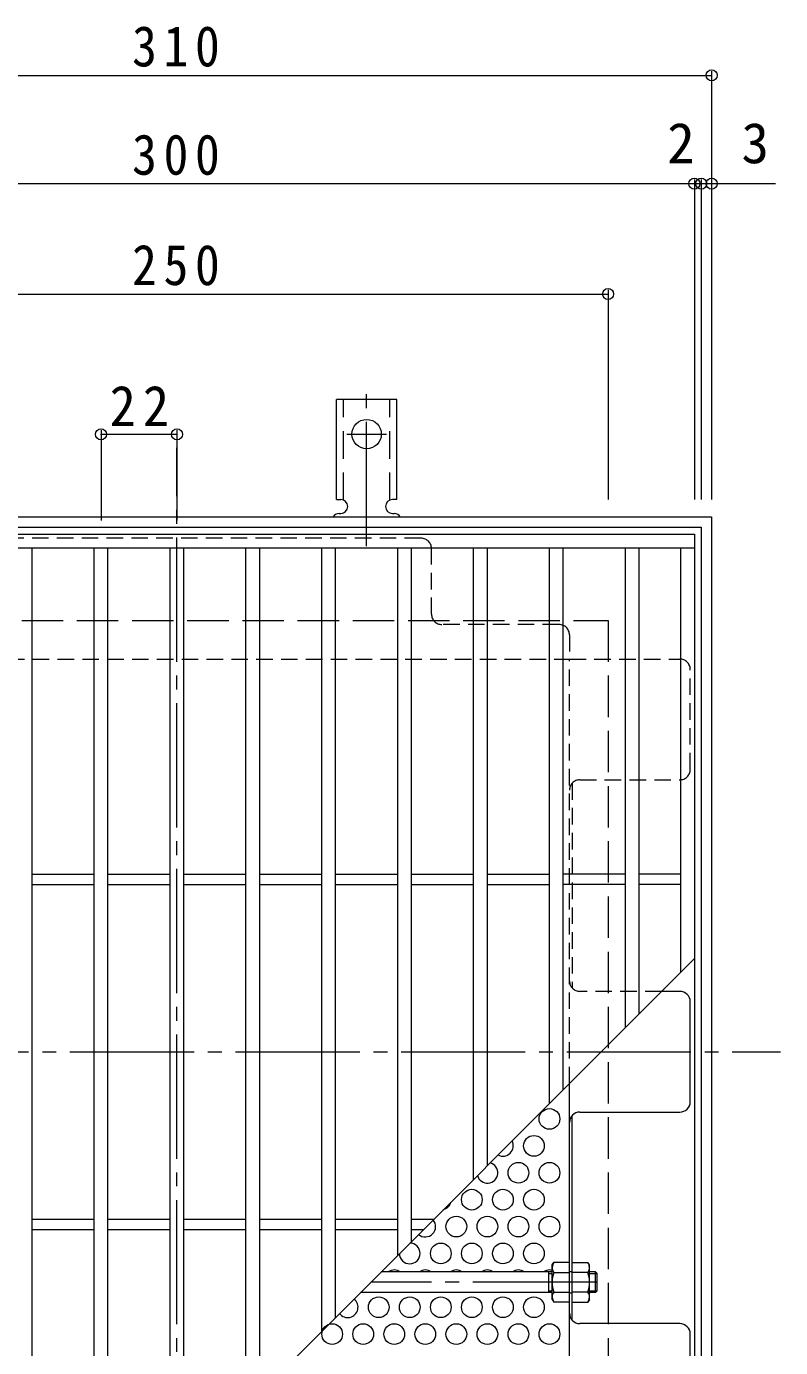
# Model space of a CAD drawing. Units: millimetres at full size, sheet at 1:4. Extents: x -822 to 951, y -780 to 740.
# Drawn here: x -538.3 to -319.7, y 357.4 to 740.3 of the extents above; entities that cross this region are included whole.
import ezdxf
from ezdxf.enums import TextEntityAlignment as Align

# ---------------------------------------------------------------- set-up
doc = ezdxf.new("R2010")
doc.units = ezdxf.units.MM
doc.header["$LTSCALE"] = 4
doc.header["$PDMODE"] = 32
doc.header["$PDSIZE"] = 3.2
for name, pattern in [('CHAIN2', [12, 9, -1, 1, -1]), ('DASHED1', [1.8, 1.2, -0.6]), ('DASHED2', [3, 2, -1]), ('DASHED3', [4, 3, -1])]:
    doc.linetypes.add(name, pattern=pattern)
for name, color, linetype, lineweight in [('A-1_躯体', 2, 'Continuous', 9), ('A-2_仕上', 3, 'Continuous', 9), ('A-4_その他', 7, 'Continuous', 9), ('A-6_寸法', 2, 'Continuous', 9), ('A-7_ハッチ', 2, 'Continuous', 9), ('A-A_ﾊｯﾁ-ﾜｸ', 3, 'Continuous', 9), ('A-B_ﾊｯﾁ', 2, 'Continuous', 9)]:
    doc.layers.add(name, color=color, linetype=linetype, lineweight=lineweight)
doc.styles.add('ＭＳ ゴシック', font='')
doc.styles.get('ＭＳ ゴシック').set_extended_font_data('MS Gothic')

msp = doc.modelspace()

# ---------------------------------------------------------------- linework, layer by layer
at = {"layer": 'A-1_躯体'}
for p, q in [((-339.713, 598.162), (-339.713, 288.162)), ((-342.713, 595.162), (-342.713, 291.162))]:
    msp.add_line(p, q, dxfattribs=at)
at = {"layer": 'A-1_躯体', "linetype": 'DASHED3'}
msp.add_line((-369.713, 568.162), (-369.713, 318.162), dxfattribs=at)
at = {"layer": 'A-1_躯体'}
for points in [[(-649.713, 288.162), (-649.713, 598.162), (-339.713, 598.162)], [(-646.713, 291.162), (-646.713, 595.162), (-342.713, 595.162)]]:
    msp.add_lwpolyline(points, dxfattribs=at)
at = {"layer": 'A-1_躯体', "linetype": 'DASHED3'}
msp.add_lwpolyline([(-619.713, 318.162), (-619.713, 568.162), (-369.713, 568.162)], dxfattribs=at)
at = {"layer": 'A-2_仕上'}
for p, q in [((-644.713, 589.162), (-344.713, 589.162)), ((-536.713, 297.162), (-536.713, 589.162)), ((-518.713, 297.162), (-518.713, 589.162)), ((-514.713, 300.162), (-514.713, 589.162)), ((-496.713, 318.162), (-496.713, 589.162)), ((-492.713, 322.162), (-492.713, 589.162)), ((-474.713, 340.162), (-474.713, 589.162)), ((-470.713, 344.162), (-470.713, 589.162)), ((-452.713, 362.162), (-452.713, 589.162)), ((-448.713, 366.162), (-448.713, 589.162)), ((-430.713, 384.162), (-430.713, 589.162)), ((-426.713, 388.162), (-426.713, 589.162)), ((-408.713, 406.162), (-408.713, 589.162)), ((-404.713, 410.162), (-404.713, 589.162)), ((-386.713, 428.162), (-386.713, 589.162)), ((-382.713, 432.162), (-382.713, 589.162)), ((-364.713, 450.162), (-364.713, 589.162)), ((-360.713, 454.162), (-360.713, 589.162)), ((-348.713, 589.162), (-348.713, 466.162)), ((-536.713, 494.662), (-518.713, 494.662)), ((-514.713, 494.662), (-496.713, 494.662)), ((-492.713, 494.662), (-474.713, 494.662)), ((-470.713, 494.662), (-452.713, 494.662)), ((-448.713, 494.662), (-430.713, 494.662)), ((-426.713, 494.662), (-408.713, 494.662)), ((-404.713, 494.662), (-386.713, 494.662)), ((-364.713, 494.662), (-382.713, 494.662)), ((-348.713, 494.662), (-360.713, 494.662)), ((-536.713, 491.662), (-518.713, 491.662)), ((-514.713, 491.662), (-496.713, 491.662)), ((-492.713, 491.662), (-474.713, 491.662)), ((-470.713, 491.662), (-452.713, 491.662)), ((-448.713, 491.662), (-430.713, 491.662)), ((-426.713, 491.662), (-408.713, 491.662)), ((-404.713, 491.662), (-386.713, 491.662)), ((-364.713, 491.662), (-382.713, 491.662)), ((-348.713, 491.662), (-360.713, 491.662)), ((-344.713, 470.162), (-521.713, 293.162)), ((-536.713, 394.662), (-518.713, 394.662)), ((-514.713, 394.662), (-496.713, 394.662)), ((-492.713, 394.662), (-474.713, 394.662)), ((-470.713, 394.662), (-452.713, 394.662)), ((-448.713, 394.662), (-430.713, 394.662)), ((-426.713, 394.662), (-420.213, 394.662)), ((-536.713, 391.662), (-518.713, 391.662)), ((-514.713, 391.662), (-496.713, 391.662)), ((-492.713, 391.662), (-474.713, 391.662)), ((-470.713, 391.662), (-452.713, 391.662)), ((-448.713, 391.662), (-430.713, 391.662)), ((-426.713, 391.662), (-423.213, 391.662))]:
    msp.add_line(p, q, dxfattribs=at)
msp.add_lwpolyline([(-644.713, 293.162), (-644.713, 593.162), (-344.713, 593.162), (-344.713, 293.162)], close=True, dxfattribs=at)
at = {"layer": 'A-4_その他'}
for p, q in [((-649.713, 726.125), (-339.713, 726.125)), ((-339.713, 727.325), (-339.713, 603.162)), ((-644.713, 694.737), (-344.713, 694.737)), ((-344.713, 695.937), (-344.713, 603.162)), ((-344.713, 694.737), (-342.713, 694.737)), ((-342.713, 695.937), (-342.713, 603.162)), ((-342.713, 694.737), (-321.196, 694.737)), ((-619.713, 662.741), (-369.713, 662.741)), ((-369.713, 663.941), (-369.713, 603.162)), ((-516.713, 623.268), (-516.713, 597.162)), ((-494.713, 622.068), (-516.713, 622.068)), ((-494.713, 623.268), (-494.713, 597.162))]:
    msp.add_line(p, q, dxfattribs=at)
for p in [(-339.713, 726.125), (-344.713, 694.737), (-342.713, 694.737), (-339.713, 694.737), (-369.713, 662.741), (-516.713, 622.068), (-494.713, 622.068), (-494.713, 622.068)]:
    msp.add_point(p, dxfattribs=at)
at = {"layer": 'A-6_寸法'}
for centre in [(-386.713, 423.677), (-391.213, 415.882), (-395.713, 408.088), (-386.713, 408.088), (-409.213, 400.294), (-400.213, 400.294), (-391.213, 400.294), (-413.713, 392.5), (-404.713, 392.5), (-395.713, 392.5), (-386.713, 392.5), (-418.213, 384.705), (-409.213, 384.705), (-400.213, 384.705), (-391.213, 384.705), (-436.213, 369.117), (-427.213, 369.117), (-418.213, 369.117), (-409.213, 369.117), (-400.213, 369.117), (-391.213, 369.117), (-449.713, 361.323), (-440.713, 361.323), (-431.713, 361.323), (-422.713, 361.323), (-413.713, 361.323), (-404.713, 361.323), (-395.713, 361.323), (-386.713, 361.323)]:
    msp.add_circle(centre, 3, dxfattribs=at)
for centre, start, end in [((-400.213, 415.882), 241.71254, 28.28746), ((-404.713, 408.088), 195.73255, 74.26745), ((-418.213, 400.294), 283.86776, 346.13224), ((-422.713, 392.5), 229.56093, 40.43907), ((-427.213, 384.705), 180.81815, 89.18185), ((-431.713, 376.911), 54.66817, 125.33183), ((-422.713, 376.911), 54.66817, 125.33183), ((-413.713, 376.911), 54.66817, 125.33183), ((-404.713, 376.911), 54.66817, 125.33183), ((-395.713, 376.911), 54.66817, 125.33183), ((-386.713, 376.911), 74.53399, 125.33183), ((-445.213, 369.117), 217.61523, 52.38477)]:
    msp.add_arc(centre, 3, start, end, dxfattribs=at)
at = {"layer": 'A-7_ハッチ', "linetype": 'CHAIN2'}
for p, q in [((-494.713, 268.162), (-494.713, 618.162)), ((-669.713, 443.162), (-319.713, 443.162))]:
    msp.add_line(p, q, dxfattribs=at)
at = {"layer": 'A-7_ハッチ', "linetype": 'DASHED1'}
for p, q in [((-423.914, 591.966), (-565.512, 591.966)), ((-420.914, 569.966), (-420.914, 588.966)), ((-383.913, 566.966), (-417.914, 566.966)), ((-380.913, 563.966), (-380.913, 556.966)), ((-608.513, 556.966), (-380.913, 556.966)), ((-380.913, 556.966), (-348.91, 556.966)), ((-380.913, 433.962), (-380.913, 556.966)), ((-345.91, 524.965), (-345.91, 553.966)), ((-380.113, 521.009), (-380.113, 461.623)), ((-377.913, 521.965), (-348.91, 521.965)), ((-354.213, 460.663), (-377.913, 460.663)), ((-380.113, 379.359), (-380.913, 379.359)), ((-380.113, 373.159), (-380.913, 373.159))]:
    msp.add_line(p, q, dxfattribs=at)
at = {"layer": 'A-7_ハッチ'}
for p, q in [((-348.91, 460.663), (-354.213, 460.663)), ((-345.91, 428.662), (-345.91, 457.663)), ((-380.913, 322.359), (-380.913, 433.962)), ((-377.913, 425.662), (-348.91, 425.662)), ((-380.113, 365.32), (-380.113, 424.701)), ((-380.113, 365.32), (-380.113, 424.701)), ((-348.91, 364.36), (-377.913, 364.36)), ((-345.91, 332.359), (-345.91, 361.36))]:
    msp.add_line(p, q, dxfattribs=at)
at = {"layer": 'A-7_ハッチ', "linetype": 'DASHED1'}
for centre, start, end in [((-423.914, 588.966), 0, 90), ((-417.914, 569.966), 180, 270), ((-383.913, 563.966), 0, 90), ((-348.91, 553.966), 0, 90), ((-348.91, 524.965), 270, 0), ((-377.913, 518.965), 90, 180), ((-377.913, 463.663), 180, 270)]:
    msp.add_arc(centre, 3, start, end, dxfattribs=at)
at = {"layer": 'A-7_ハッチ'}
for centre, start, end in [((-348.91, 457.663), 0, 90), ((-377.913, 422.662), 90, 180), ((-348.91, 428.662), 270, 0), ((-377.913, 367.36), 180, 270), ((-348.91, 361.36), 0, 90)]:
    msp.add_arc(centre, 3, start, end, dxfattribs=at)
at = {"layer": 'A-A_ﾊｯﾁ-ﾜｸ', "color": 7, "linetype": 'CHAIN2'}
for p, q in [((-439.713, 589.694), (-439.713, 637.095)), ((-445.489, 622.162), (-433.937, 622.162))]:
    msp.add_line(p, q, dxfattribs=at)
at = {"layer": 'A-A_ﾊｯﾁ-ﾜｸ'}
for p, q in [((-448.463, 603.162), (-448.463, 632.162)), ((-430.963, 632.162), (-448.463, 632.162)), ((-430.963, 603.162), (-430.963, 632.162)), ((-448.463, 603.162), (-447.213, 603.162)), ((-430.963, 603.162), (-432.213, 603.162)), ((-447.713, 599.162), (-447.213, 599.162)), ((-432.218, 599.162), (-431.704, 599.162))]:
    msp.add_line(p, q, dxfattribs=at)
at = {"layer": 'A-A_ﾊｯﾁ-ﾜｸ', "linetype": 'DASHED2'}
for p, q in [((-446.463, 603.016), (-446.463, 632.162)), ((-432.963, 603.016), (-432.963, 632.162))]:
    msp.add_line(p, q, dxfattribs=at)
at = {"layer": 'A-A_ﾊｯﾁ-ﾜｸ'}
msp.add_circle((-439.713, 622.162), 4.25, dxfattribs=at)
for centre, start, end in [((-447.213, 601.162), 270, 90), ((-432.213, 601.162), 90, 269.86671), ((-447.713, 597.162), 90.27597, 150.00049), ((-431.713, 597.162), 29.99928, 89.75838)]:
    msp.add_arc(centre, 2, start, end, dxfattribs=at)
at = {"layer": 'A-B_ﾊｯﾁ', "color": 3}
for p, q in [((-385.913, 379.359), (-435.517, 379.359)), ((-386.913, 373.359), (-386.913, 379.359)), ((-373.413, 379.359), (-375.113, 379.359)), ((-373.413, 373.359), (-373.413, 379.359)), ((-373.413, 379.359), (-372.913, 378.859)), ((-386.913, 378.859), (-385.913, 378.859)), ((-375.113, 378.859), (-372.913, 378.859)), ((-372.913, 373.859), (-372.913, 378.859)), ((-385.913, 373.359), (-441.517, 373.359)), ((-386.913, 373.859), (-385.913, 373.859)), ((-375.113, 373.859), (-372.913, 373.859)), ((-373.413, 373.359), (-375.113, 373.359)), ((-373.413, 373.359), (-372.913, 373.859))]:
    msp.add_line(p, q, dxfattribs=at)
at = {"layer": 'A-B_ﾊｯﾁ'}
for p, q in [((-385.48, 379.222), (-380.913, 379.222)), ((-380.113, 370.609), (-380.113, 382.109)), ((-380.113, 382.109), (-375.546, 382.109)), ((-375.546, 379.222), (-380.113, 379.222)), ((-375.113, 381.359), (-375.546, 382.109)), ((-375.113, 371.359), (-375.113, 381.359)), ((-385.48, 373.495), (-380.913, 373.495)), ((-375.546, 373.495), (-380.113, 373.495)), ((-385.913, 371.359), (-385.48, 370.609)), ((-380.913, 370.609), (-385.48, 370.609)), ((-380.113, 370.609), (-375.546, 370.609)), ((-375.113, 371.359), (-375.546, 370.609))]:
    msp.add_line(p, q, dxfattribs=at)
at = {"layer": 'A-B_ﾊｯﾁ', "color": 3, "linetype": 'CHAIN2'}
msp.add_line((-372.913, 376.359), (-438.517, 376.359), dxfattribs=at)
at = {"layer": 'A-B_ﾊｯﾁ'}
for points in [[(-385.913, 371.359), (-385.913, 381.359), (-385.48, 382.109)], [(-380.913, 370.609), (-380.913, 382.109), (-385.48, 382.109)]]:
    msp.add_lwpolyline(points, dxfattribs=at)
for centre, radius, start, end in [((-382.631, 380.464), 3.29, 149.99998, 176.07924), ((-383.178, 380.699), 2.735, 180.2103, 212.68507), ((-376.23, 376.359), 9.683, 162.79973, 197.20026), ((-378.395, 380.464), 3.29, 3.92076, 30.00002), ((-377.848, 380.699), 2.735, 327.31493, 359.7897), ((-384.796, 376.359), 9.683, 342.79974, 17.20027), ((-383.178, 372.018), 2.735, 147.31491, 179.78969), ((-382.631, 372.253), 3.29, 183.92075, 210), ((-377.848, 372.018), 2.735, 0.21031, 32.68509), ((-378.395, 372.253), 3.29, 330, 356.07925)]:
    msp.add_arc(centre, radius, start, end, dxfattribs=at)

# ---------------------------------------------------------------- texts
at = {"layer": 'A-4_その他', "color": 2, "style": 'ＭＳ ゴシック'}
for s, p in [('2', (-352.576, 697.137)), ('3', (-331.057, 697.137))]:
    msp.add_text(s, height=11.73, dxfattribs=at).set_placement(p, align=Align.BOTTOM_LEFT)
at = {"layer": 'A-4_その他', "color": 2, "char_height": 11.73, "attachment_point": 7, "style": 'ＭＳ ゴシック'}
for s, insert in [('\\T1.27;\\W0.9;310', (-507.713, 728.525)), ('\\T1.27;\\W0.9;300', (-507.713, 697.137)), ('\\T1.27;\\W0.9;250', (-507.713, 665.141)), ('\\T1.27;\\W0.95;22', (-514.213, 624.468))]:
    msp.add_mtext(s, dxfattribs=dict(at, insert=insert))

doc.saveas('drawing.dxf')
